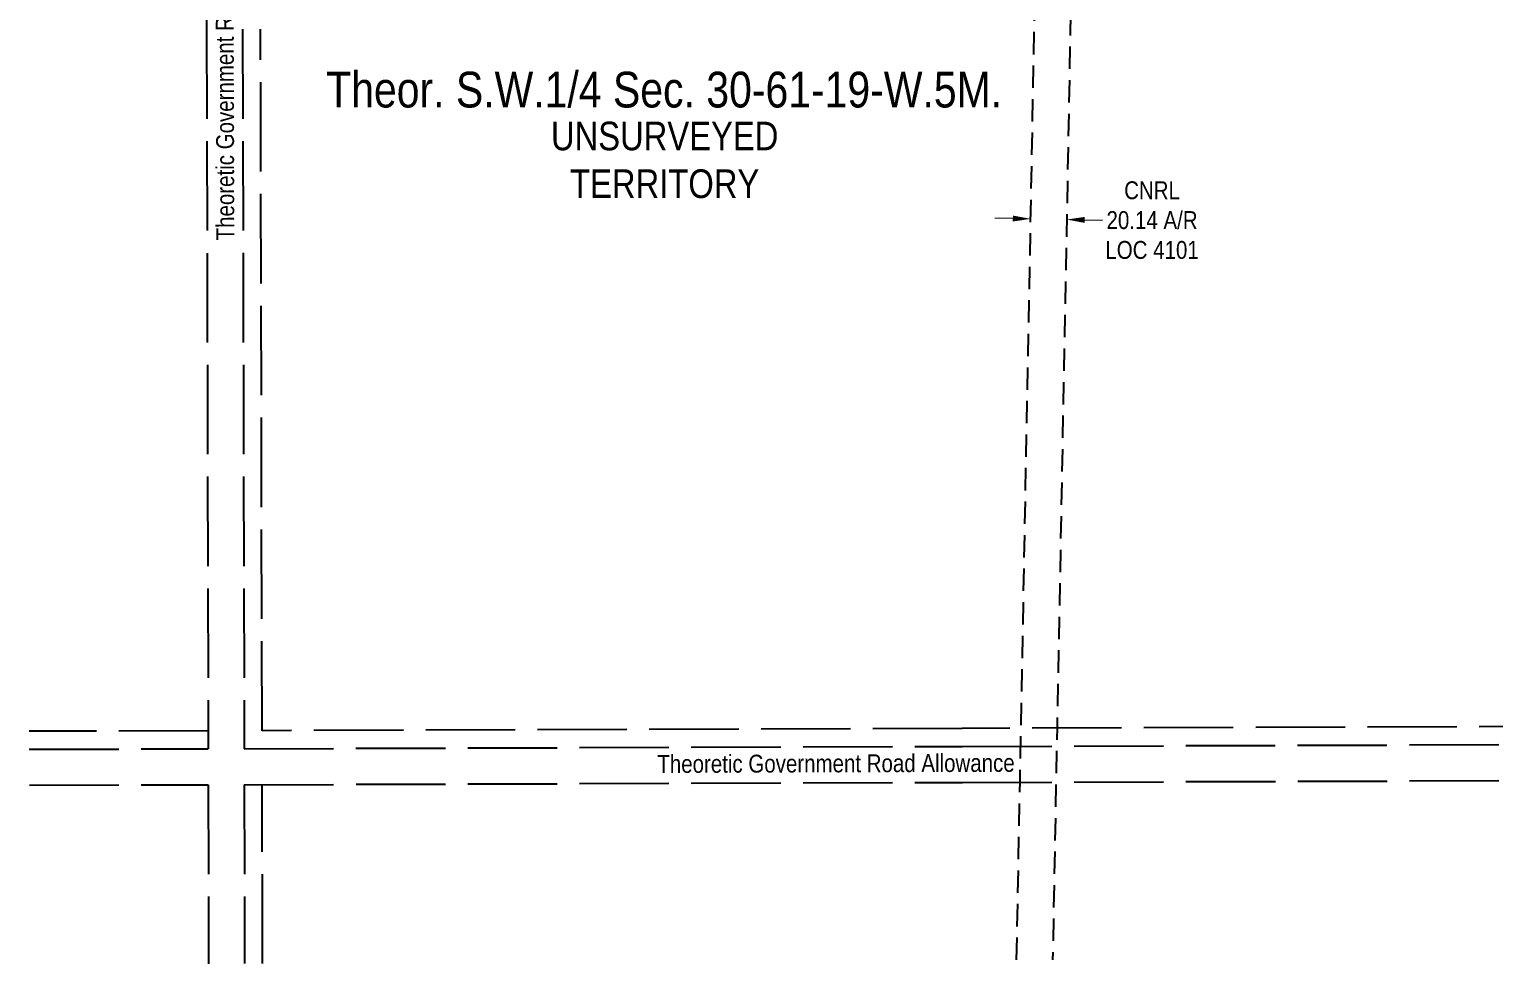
# Model space of a CAD drawing. Extents: x 507565 to 531726, y 6009554 to 6022365.
# Drawn here: x 509562 to 510381, y 6016546 to 6017068 of the extents above; entities that cross this region are included whole.
import ezdxf
from ezdxf.enums import TextEntityAlignment as Align

# ---------------------------------------------------------------- set-up
doc = ezdxf.new("R2010")
doc.units = 0
doc.header["$LTSCALE"] = 5
doc.header["$PDMODE"] = 34
doc.header["$PDSIZE"] = 0.03
doc.linetypes.add('foc-ACCESSROAD', pattern=[3.75, 2.5, -1.25])
doc.linetypes.add('foc-UNSURVEYED', pattern=[12.5, 10, -2.5])
doc.layers.get('Defpoints').update_dxf_attribs({"color": 9})
for name, color, linetype in [('C-SYMBOL', 7, 'Continuous'), ('F-AR', 190, 'foc-ACCESSROAD'), ('L-ROAD-T', 7, 'Continuous'), ('L-UNS-T', 3, 'Continuous'), ('L-USEC', 7, 'foc-UNSURVEYED')]:
    doc.layers.add(name, color=color, linetype=linetype)
doc.layers.add('F-AR-T', color=190, linetype='Continuous', lineweight=9)
doc.styles.add('175L', font='ARIALN.TTF', dxfattribs={"height": 20})
doc.styles.add('80CG', font='ARIALN.TTF', dxfattribs={"height": 10})
doc.styles.add('80L', font='ARIALN.TTF', dxfattribs={"height": 10})
doc.dimstyles.new('Compass 5 000', dxfattribs={"dimscale": 5, "dimtxt": 9, "dimasz": 2, "dimexe": 0.2, "dimexo": 0.0625, "dimgap": 0.5, "dimtad": 0, "dimtih": 1, "dimtoh": 1, "dimzin": 0, "dimdsep": 46, "dimtxsty": '80CG', "dimcen": 0.1, "dimse1": 1, "dimse2": 1, "dimclrd": 256, "dimclrt": 256, "dimaunit": 1, "dimadec": 4, "dimazin": 0, "dimtfac": 0.06, "dimtofl": 0, "dimtmove": 0, "dimatfit": 1, "dimfxl": 0.2, "dimtolj": 1, "dimtzin": 0, "dimlwd": -1, "dimarcsym": 0})

# ---------------------------------------------------------------- blocks, each defined once
blk = doc.blocks.new('*D78')
at = {"layer": 'Defpoints', "color": 0, "transparency": 16777216}
for p in [(510142.5, 6016962.06), (510120.96, 6016887.45), (510141.08, 6016887.07)]:
    blk.add_point(p, dxfattribs=at)
at = {"layer": 'F-AR-T', "transparency": 16777216}
for p, q in [((510112.38, 6016962.63), (510102.38, 6016962.82)), ((510152.5, 6016961.87), (510162.5, 6016961.68))]:
    blk.add_line(p, q, dxfattribs=at)
for points in [[(510112.41, 6016964.29), (510112.35, 6016960.96), (510122.38, 6016962.44)], [(510152.53, 6016963.53), (510152.47, 6016960.2), (510142.5, 6016962.06)]]:
    blk.add_solid(points, dxfattribs=at)
at = {"layer": 'F-AR-T', "transparency": 16777216, "insert": (510190.23, 6016961.68), "char_height": 10, "attachment_point": 5, "style": '80CG'}
blk.add_mtext('\\A1;CNRL\\P20.14 A/R\\PLOC 4101', dxfattribs=at)

msp = doc.modelspace()

# ---------------------------------------------------------------- linework, layer by layer
at = {"layer": 'F-AR', "flags": 128}
msp.add_lwpolyline([(510114.514, 6016548.233), (510116.412, 6016648.169), (510116.985, 6016678.33), (510127.412, 6017227.452), (510127.494, 6017231.854), (510127.533, 6017233.917), (510147.662, 6017233.985), (510147.624, 6017231.927), (510147.543, 6017227.562), (510137.113, 6016678.395), (510136.541, 6016648.234), (510134.643, 6016548.297)], dxfattribs=at)
at = {"layer": 'L-USEC'}
for p, q in [((509660.749, 6017470.512), (509661.6, 6017068.354)), ((509661.6, 6017068.354), (509662.451, 6016666.221)), ((509681.72, 6017068.396), (509682.571, 6016666.286)), ((509692.588, 6016676.357), (509691.759, 6017068.452)), ((510084.096, 6016677.612), (509692.588, 6016676.357)), ((510485.666, 6016678.9), (510084.096, 6016677.612)), ((509662.429, 6016676.259), (509562.43, 6016676.039)), ((510084.098, 6016667.574), (510485.671, 6016668.862)), ((509562.451, 6016666), (509662.451, 6016666.221)), ((509682.571, 6016666.286), (510084.098, 6016667.574)), ((509562.494, 6016645.88), (509662.493, 6016646.101)), ((509662.493, 6016646.101), (509662.705, 6016546.101)), ((509682.613, 6016646.166), (510084.163, 6016647.454)), ((509682.613, 6016646.166), (509682.825, 6016546.166)), ((509692.864, 6016546.198), (509692.652, 6016646.198)), ((510084.163, 6016647.454), (510485.736, 6016648.742))]:
    msp.add_line(p, q, dxfattribs=at)

# ---------------------------------------------------------------- texts
at = {"layer": 'C-SYMBOL', "color": 3, "style": '175L'}
msp.add_text('Theor. S.W.1/4 Sec. 30-61-19-W.5M.', height=19.98936, dxfattribs=at).set_placement((509917.416, 6017018.703), align=Align.BOTTOM_CENTER)
at = {"layer": 'L-ROAD-T', "style": '80L'}
for rotation, p in [(90.141363, (509671.774, 6017050.299)), (0.18378, (510013.506, 6016658.066))]:
    msp.add_text('Theoretic Government Road Allowance', height=9.99468, rotation=rotation, dxfattribs=at).set_placement(p, align=Align.MIDDLE_CENTER)
at = {"layer": 'L-UNS-T', "color": 3, "insert": (509917.708, 6016995.319), "char_height": 15.99149, "attachment_point": 5, "style": '80L'}
msp.add_mtext_dynamic_manual_height_columns('UNSURVEYED TERRITORY', width=126.41375, gutter_width=47.5, heights=[0], dxfattribs=at)

# ---------------------------------------------------------------- dimensions: what is measured, and where the dimension line sits
at = {"layer": 'F-AR-T'}
dim = msp.add_linear_dim(base=(510142.5, 6016962.056), p1=(510120.956, 6016887.454), p2=(510141.076, 6016887.072), angle=358.912012, text='CNRL\\P20.14 A/R\\PLOC 4101', dimstyle='Compass 5 000', dxfattribs=at)
dim.commit()
dim.dimension.update_dxf_attribs({"geometry": '*D78', "text_midpoint": (510190.232, 6016961.676), "dimtype": 161})

doc.saveas('drawing.dxf')
